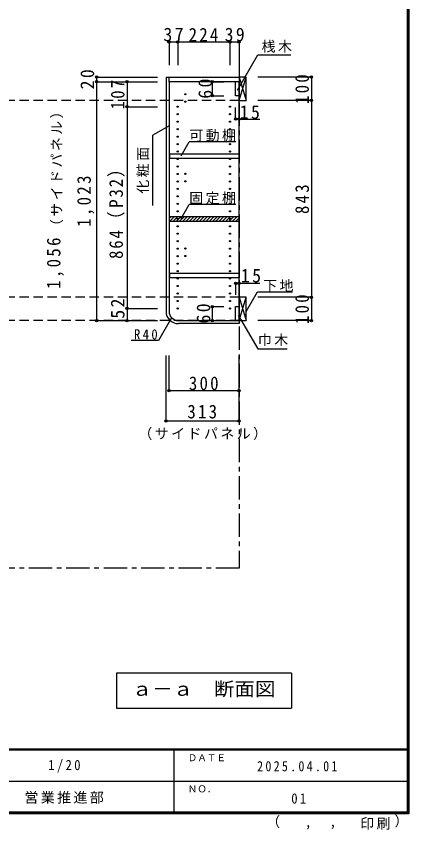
# Model space of a CAD drawing. Units: millimetres at full size, sheet at 1:20. Extents: x -8210 to 8210, y -2932 to 2722.
# Drawn here: x -2091 to -410, y -2932 to 552 of the extents above; entities that cross this region are included whole.
import ezdxf
from ezdxf.enums import TextEntityAlignment as Align

# ---------------------------------------------------------------- set-up
doc = ezdxf.new("R2010")
doc.units = ezdxf.units.MM
doc.header["$LTSCALE"] = 20
doc.header["$PDMODE"] = 32
doc.header["$PDSIZE"] = 10
doc.linetypes.add('CHAIN1', pattern=[8, 5, -1, 1, -1])
doc.linetypes.add('DASHED2', pattern=[3, 2, -1])
for name, color, linetype in [('0-2_本体', 2, 'Continuous'), ('0-3_固定棚', 3, 'Continuous'), ('0-4_可動棚', 3, 'Continuous'), ('0-5', 4, 'Continuous'), ('0-7_桟木・巾木', 2, 'Continuous'), ('0-8_引き出し', 3, 'Continuous'), ('0-A_文字', 7, 'Continuous'), ('0-B_寸法', 7, 'Continuous'), ('0-C_ハッチ', 4, 'Continuous'), ('F-1_枠', 6, 'Continuous'), ('F-A_文字', 7, 'Continuous')]:
    doc.layers.add(name, color=color, linetype=linetype)
doc.styles.add('ＭＳ ゴシック', font='')
doc.styles.get('ＭＳ ゴシック').set_extended_font_data('MS Gothic')

msp = doc.modelspace()

# ---------------------------------------------------------------- linework, layer by layer
at = {"layer": '0-2_本体'}
for p, q in [((-1449.67, 291.73), (-1136.67, 291.73)), ((-1449.67, 291.73), (-1449.67, -711.27)), ((-1436.67, 271.73), (-1436.67, 291.73)), ((-1136.67, 291.73), (-1136.67, 271.73)), ((-1136.67, 271.73), (-1436.67, 271.73)), ((-1136.67, -764.27), (-1396.67, -764.27))]:
    msp.add_line(p, q, dxfattribs=at)
msp.add_arc((-1396.67, -711.27), 53, 180, 270, dxfattribs=at)
at = {"layer": '0-3_固定棚', "color": 2}
for p, q in [((-1436.67, -305.27), (-1436.67, -325.27)), ((-1436.67, -305.27), (-1136.67, -305.27)), ((-1136.67, -305.27), (-1136.67, -325.27)), ((-1436.67, -325.27), (-1136.67, -325.27))]:
    msp.add_line(p, q, dxfattribs=at)
at = {"layer": '0-4_可動棚', "color": 2}
for p, q in [((-1433.67, -56.77), (-1433.67, -36.77)), ((-1136.67, -56.77), (-1433.67, -56.77)), ((-1433.67, -568.77), (-1433.67, -548.77)), ((-1136.67, -568.77), (-1433.67, -568.77))]:
    msp.add_line(p, q, dxfattribs=at)
for points in [[(-1433.67, -36.77), (-1136.67, -36.77), (-1136.67, -56.77)], [(-1433.67, -548.77), (-1136.67, -548.77), (-1136.67, -568.77)]]:
    msp.add_lwpolyline(points, dxfattribs=at)
at = {"layer": '0-5', "color": 3}
for p, q in [((-1136.67, 271.73), (-1436.67, 271.73)), ((-1436.67, 271.73), (-1436.67, -711.27)), ((-1136.67, -751.27), (-1136.67, 271.73)), ((-1396.67, -751.27), (-1136.67, -751.27))]:
    msp.add_line(p, q, dxfattribs=at)
at = {"layer": '0-5', "color": 2}
msp.add_line((-1136.67, -751.27), (-1136.67, -764.27), dxfattribs=at)
at = {"layer": '0-5'}
for centre in [(-1366.67, 218.23), (-1366.67, 186.23), (-1399.67, 164.73), (-1175.67, 164.73), (-1399.67, 132.73), (-1175.67, 132.73), (-1399.67, 100.73), (-1399.67, 68.73), (-1175.67, 100.73), (-1175.67, 68.73), (-1399.67, 36.73), (-1175.67, 36.73), (-1399.67, 4.73), (-1175.67, 4.73), (-1399.67, -27.27), (-1175.67, -27.27), (-1399.67, -59.27), (-1175.67, -59.27), (-1399.67, -91.27), (-1175.67, -91.27), (-1399.67, -123.27), (-1366.67, -122.77), (-1175.67, -123.27), (-1399.67, -155.27), (-1366.67, -154.77), (-1175.67, -155.27), (-1399.67, -187.27), (-1175.67, -187.27), (-1399.67, -219.27), (-1175.67, -219.27), (-1399.67, -251.27), (-1175.67, -251.27), (-1399.67, -283.27), (-1399.67, -315.27), (-1175.67, -283.27), (-1175.67, -315.27), (-1399.67, -347.27), (-1175.67, -347.27), (-1399.67, -379.27), (-1175.67, -379.27), (-1399.67, -411.27), (-1175.67, -411.27), (-1399.67, -443.27), (-1366.67, -442.77), (-1175.67, -443.27), (-1399.67, -475.27), (-1366.67, -474.77), (-1175.67, -475.27), (-1399.67, -507.27), (-1175.67, -507.27), (-1399.67, -539.27), (-1175.67, -539.27), (-1399.67, -571.27), (-1175.67, -571.27), (-1399.67, -603.27), (-1175.67, -603.27), (-1399.67, -635.27), (-1175.67, -635.27), (-1399.67, -667.27), (-1399.67, -699.27), (-1175.67, -667.27), (-1175.67, -699.27)]:
    msp.add_circle(centre, 2.5, dxfattribs=at)
at = {"layer": '0-5', "color": 3}
msp.add_arc((-1396.67, -711.27), 40, 180, 270, dxfattribs=at)
at = {"layer": '0-7_桟木・巾木'}
for p, q in [((-1136.67, 271.73), (-1151.67, 271.73)), ((-1151.67, 211.73), (-1151.67, 271.73)), ((-1136.67, 271.73), (-1136.67, 230.73)), ((-1151.67, -691.27), (-1136.67, -691.27)), ((-1136.67, -691.27), (-1136.67, -751.27))]:
    msp.add_line(p, q, dxfattribs=at)
for points in [[(-1136.67, 211.73), (-1148.16, 211.73), (-1151.67, 211.73)], [(-1136.67, -751.27), (-1151.67, -751.27), (-1151.67, -691.27)]]:
    msp.add_lwpolyline(points, dxfattribs=at)
at = {"layer": '0-8_引き出し'}
for p, q in [((-1136.67, 291.73), (-1136.67, 191.73)), ((-1106.67, 291.73), (-1136.67, 291.73)), ((-1106.67, 191.73), (-1106.67, 291.73)), ((-1136.67, 191.73), (-1106.67, 191.73)), ((-1136.67, -651.27), (-1136.67, -751.27)), ((-1106.67, -651.27), (-1136.67, -651.27)), ((-1106.67, -751.27), (-1106.67, -651.27)), ((-1136.67, -751.27), (-1106.67, -751.27))]:
    msp.add_line(p, q, dxfattribs=at)
at = {"layer": '0-8_引き出し', "color": 7}
for p, q in [((-1136.67, 191.73), (-1106.67, 291.73)), ((-1136.67, 291.73), (-1106.67, 191.73)), ((-1136.67, -751.27), (-1106.67, -651.27)), ((-1136.67, -651.27), (-1106.67, -751.27))]:
    msp.add_line(p, q, dxfattribs=at)
at = {"layer": '0-A_文字'}
for p, q in [((-1143.34, 236.27), (-1056.67, 386.39)), ((-1056.67, 386.39), (-914.44, 386.39)), ((-1436.67, 82.66), (-1506.67, 42.25)), ((-1506.67, -257.75), (-1506.67, 42.25)), ((-1385.17, -45.83), (-1350.15, 14.82)), ((-1150.15, 14.82), (-1350.15, 14.82)), ((-1385.17, -314.33), (-1350.15, -253.68)), ((-1150.15, -253.68), (-1350.15, -253.68)), ((-1106.67, -712.95), (-1057.9, -628.48)), ((-1057.9, -628.48), (-907.37, -628.48)), ((-1140.48, -727.54), (-1056.67, -872.7)), ((-1056.67, -872.7), (-930.64, -872.7)), ((-911.67, -2261.27), (-911.67, -2411.27)), ((-1661.67, -2411.27), (-911.67, -2411.27))]:
    msp.add_line(p, q, dxfattribs=at)
at = {"layer": '0-A_文字', "linetype": 'CHAIN1'}
for p, q in [((-1136.67, 342.73), (-1136.67, -1811.27)), ((-1136.67, -1811.27), (-4433.84, -1811.27))]:
    msp.add_line(p, q, dxfattribs=at)
at = {"layer": '0-A_文字'}
for points in [[(-1425.51, -738.98), (-1482.16, -837.08), (-1599.22, -837.08)], [(-911.67, -2261.27), (-1661.67, -2261.27), (-1661.67, -2411.27)]]:
    msp.add_lwpolyline(points, dxfattribs=at)
at = {"layer": '0-B_寸法', "color": 4}
for p, q in [((-1436.67, 442.73), (-1136.67, 442.73)), ((-1436.67, 442.73), (-1436.67, 342.73)), ((-1399.67, 442.73), (-1399.67, 342.73)), ((-1175.67, 442.73), (-1175.67, 342.73)), ((-1136.67, 442.73), (-1136.67, 342.73)), ((-1746.67, 291.73), (-1746.67, 271.73)), ((-1746.67, 291.73), (-1486.67, 291.73)), ((-826.67, 291.73), (-1056.67, 291.73)), ((-826.67, 291.73), (-826.67, 191.73)), ((-1746.67, 271.73), (-1486.67, 271.73)), ((-1746.67, 271.73), (-1746.67, -751.27)), ((-1616.67, 271.73), (-1616.67, 164.73)), ((-1616.67, 271.73), (-1486.67, 271.73)), ((-1251.67, 271.73), (-1251.67, 211.73)), ((-1251.67, 271.73), (-1201.67, 271.73)), ((-1251.67, 211.73), (-1201.67, 211.73)), ((-826.67, 191.73), (-1056.67, 191.73)), ((-826.67, 191.73), (-826.67, -651.27)), ((-1616.67, 164.73), (-1486.67, 164.73)), ((-1616.67, 164.73), (-1616.67, -699.27)), ((-1151.67, 111.73), (-1151.67, 161.73)), ((-1136.67, 111.73), (-1136.67, 161.73)), ((-1151.67, 111.73), (-1048.16, 111.73)), ((-1151.67, -591.27), (-1151.67, -641.27)), ((-1151.67, -591.27), (-1048.21, -591.27)), ((-1136.67, -591.27), (-1136.67, -641.27)), ((-826.67, -651.27), (-1056.67, -651.27)), ((-826.67, -651.27), (-826.67, -751.27)), ((-1251.67, -691.27), (-1251.67, -751.27)), ((-1251.67, -691.27), (-1201.67, -691.27)), ((-1616.67, -699.27), (-1486.67, -699.27)), ((-1616.67, -699.27), (-1616.67, -751.27)), ((-1746.67, -751.27), (-1486.67, -751.27)), ((-1616.67, -751.27), (-1486.67, -751.27)), ((-1251.67, -751.27), (-1201.67, -751.27)), ((-826.67, -751.27), (-1056.67, -751.27)), ((-1449.67, -1181.27), (-1449.67, -901.27)), ((-1436.67, -1051.27), (-1436.67, -901.27)), ((-1136.67, -1051.27), (-1136.67, -901.27)), ((-1136.67, -1181.27), (-1136.67, -901.27)), ((-1436.67, -1051.27), (-1136.67, -1051.27)), ((-1449.67, -1181.27), (-1136.67, -1181.27))]:
    msp.add_line(p, q, dxfattribs=at)
at = {"layer": '0-B_寸法', "color": 4, "linetype": 'DASHED2'}
for p, q in [((-1136.67, 191.73), (-3816.67, 191.73)), ((-1136.67, -651.27), (-3816.67, -651.27)), ((-1136.67, -751.27), (-3816.67, -751.27))]:
    msp.add_line(p, q, dxfattribs=at)
at = {"layer": '0-B_寸法'}
for p in [(-1436.67, 442.73), (-1399.67, 442.73), (-1175.67, 442.73), (-1136.67, 442.73), (-1746.67, 291.73), (-826.67, 291.73), (-1746.67, 271.73), (-1616.67, 271.73), (-1251.67, 271.73), (-1251.67, 211.73), (-826.67, 191.73), (-1616.67, 164.73), (-1151.67, 111.73), (-1136.67, 111.73), (-1151.67, -591.27), (-1136.67, -591.27), (-826.67, -651.27), (-1616.67, -699.27), (-1251.67, -691.27), (-1746.67, -751.27), (-1616.67, -751.27), (-1251.67, -751.27), (-826.67, -751.27), (-1436.67, -1051.27), (-1136.67, -1051.27), (-1449.67, -1181.27), (-1136.67, -1181.27)]:
    msp.add_point(p, dxfattribs=at)
at = {"layer": '0-C_ハッチ'}
for p, q in [((-1436.67, -314.22), (-1427.72, -305.27)), ((-1433.58, -325.27), (-1413.58, -305.27)), ((-1419.44, -325.27), (-1399.44, -305.27)), ((-1405.29, -325.27), (-1385.29, -305.27)), ((-1391.15, -325.27), (-1371.15, -305.27)), ((-1377.01, -325.27), (-1357.01, -305.27)), ((-1362.87, -325.27), (-1342.87, -305.27)), ((-1348.72, -325.27), (-1328.72, -305.27)), ((-1334.58, -325.27), (-1314.58, -305.27)), ((-1320.44, -325.27), (-1300.44, -305.27)), ((-1306.3, -325.27), (-1286.3, -305.27)), ((-1292.16, -325.27), (-1272.16, -305.27)), ((-1278.01, -325.27), (-1258.01, -305.27)), ((-1263.87, -325.27), (-1243.87, -305.27)), ((-1249.73, -325.27), (-1229.73, -305.27)), ((-1235.59, -325.27), (-1215.59, -305.27)), ((-1221.45, -325.27), (-1201.45, -305.27)), ((-1207.3, -325.27), (-1187.3, -305.27)), ((-1193.16, -325.27), (-1173.16, -305.27)), ((-1179.02, -325.27), (-1159.02, -305.27)), ((-1164.88, -325.27), (-1144.88, -305.27)), ((-1150.73, -325.27), (-1136.67, -311.2))]:
    msp.add_line(p, q, dxfattribs=at)
at = {"layer": 'F-1_枠'}
for p, q in [((-416.67, 2722.29), (-416.67, -2864.37)), ((-413.33, 2722.29), (-413.33, -2864.37)), ((-410, 2722.29), (-410, -2864.37)), ((-410, -2587.71), (-8210, -2587.71)), ((-410, -2591.04), (-8210, -2591.04)), ((-1416.67, -2591.04), (-1416.67, -2857.71)), ((-4310, -2724.37), (-416.67, -2724.38)), ((-410, -2857.71), (-8210, -2857.71)), ((-410, -2861.04), (-8210, -2861.04)), ((-410, -2864.37), (-8210, -2864.37))]:
    msp.add_line(p, q, dxfattribs=at)

# ---------------------------------------------------------------- texts
at = {"layer": '0-A_文字', "style": 'ＭＳ ゴシック', "width": 1.1}
msp.add_text('ａ－ａ\u3000断面図', height=58.65, dxfattribs=at).set_placement((-1596.67, -2376.27), align=Align.BOTTOM_LEFT)
at = {"layer": '0-A_文字', "char_height": 43.99, "attachment_point": 7, "style": 'ＭＳ ゴシック'}
for s, insert in [('\\T1.17;桟木', (-1040.46, 396.6)), ('\\T1.17;可動棚', (-1350.15, 14.82)), ('\\T1.17;固定棚', (-1350.15, -253.68)), ('\\T1.17;下地', (-1033.4, -628.48)), ('\\T1.38;\\W0.9;R40', (-1586.67, -832.95)), ('\\T1.17;巾木', (-1056.67, -860.76))]:
    msp.add_mtext(s, dxfattribs=dict(at, insert=insert))
at = {"layer": '0-A_文字', "insert": (-1521.67, -207.75), "char_height": 43.99, "attachment_point": 7, "rotation": 90, "style": 'ＭＳ ゴシック'}
msp.add_mtext('\\T1.17;化粧面', dxfattribs=at)
at = {"layer": '0-B_寸法', "attachment_point": 7, "style": 'ＭＳ ゴシック'}
for s, insert, char_height in [('\\T1.27;\\W0.95;37', (-1460.67, 443.94), 58.65), ('\\T1.27;\\W0.9;224', (-1352.67, 443.94), 58.65), ('\\T1.27;\\W0.95;39', (-1198.67, 443.94), 58.65), ('\\T1.27;\\W0.95;15', (-1133.77, 111.73), 58.65), ('\\T1.27;\\W0.95;15', (-1128.75, -588.8), 58.65), ('\\T1.27;\\W0.9;300', (-1351.67, -1050.06), 58.65), ('\\T1.27;\\W0.9;313', (-1358.17, -1171.27), 58.65), ('\\T1.17;（サイドパネル）', (-1568.17, -1262.94), 43.99)]:
    msp.add_mtext(s, dxfattribs=dict(at, insert=insert, char_height=char_height))
at = {"layer": '0-B_寸法', "attachment_point": 7, "rotation": 90, "style": 'ＭＳ ゴシック'}
for s, insert, char_height in [('\\T1.27;\\W0.95;20', (-1756.67, 239.23), 58.65), ('\\T1.27;\\W0.95;60', (-1251.67, 199.23), 58.65), ('\\T1.27;\\W0.9;100', (-836.67, 176.73), 58.65), ('\\T1.27;\\W0.9;107', (-1626.67, 153.23), 58.65), ('\\T1.17;（サイドパネル）', (-1890.17, -376.8), 43.99), ('\\T1.28;\\W0.9;1,023', (-1756.67, -349.77), 58.65), ('\\T1.22;\\W0.9;864（P32）', (-1626.67, -487.27), 58.65), ('\\T1.27;\\W0.9;843', (-836.67, -294.77), 58.65), ('\\T1.28;\\W0.9;1,056', (-1886.67, -615.37), 58.65), ('\\T1.27;\\W0.95;52', (-1626.67, -743.11), 58.65), ('\\T1.27;\\W0.9;100', (-836.67, -766.27), 58.65), ('\\T1.27;\\W0.95;60', (-1259.28, -763.77), 58.65)]:
    msp.add_mtext(s, dxfattribs=dict(at, insert=insert, char_height=char_height))
at = {"layer": 'F-A_文字', "style": 'ＭＳ ゴシック'}
for s, height, p in [('ＤＡＴＥ', 29.33, (-1356.67, -2647.71)), ('ＮＯ．', 29.33, (-1356.67, -2781.04)), ('（', 43.99, (-1020.64, -2933.25)), ('）', 43.99, (-471.06, -2930.46)), (',', 43.99, (-855.82, -2933.25)), (',', 43.99, (-749.87, -2931.39))]:
    msp.add_text(s, height=height, dxfattribs=at).set_placement(p, align=Align.BOTTOM_LEFT)
at = {"layer": 'F-A_文字', "char_height": 43.99, "attachment_point": 7, "style": 'ＭＳ ゴシック'}
for s, insert in [('\\T1.38;\\W0.9;1/20', (-1954.17, -2687.71)), ('\\T1.39;\\W0.85;2025.04.01', (-1059.17, -2682.71)), ('\\T1.17;営業推進部', (-2056.67, -2821.04)), ('\\T1.36;\\W0.9;01', (-912.97, -2821.04)), ('\\T1.17;印刷', (-617.9, -2932.32))]:
    msp.add_mtext(s, dxfattribs=dict(at, insert=insert))

doc.saveas('drawing.dxf')
